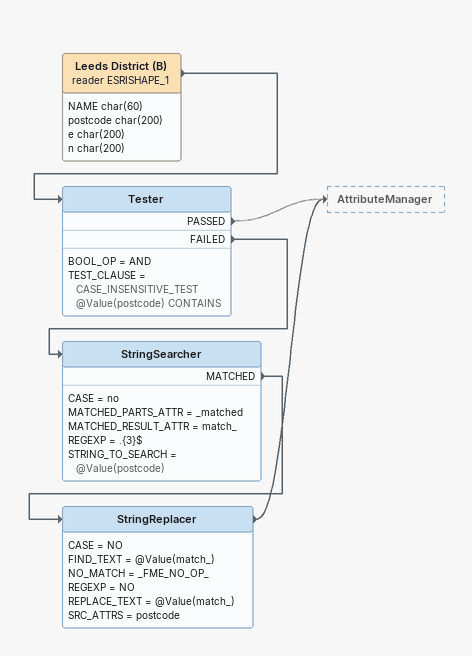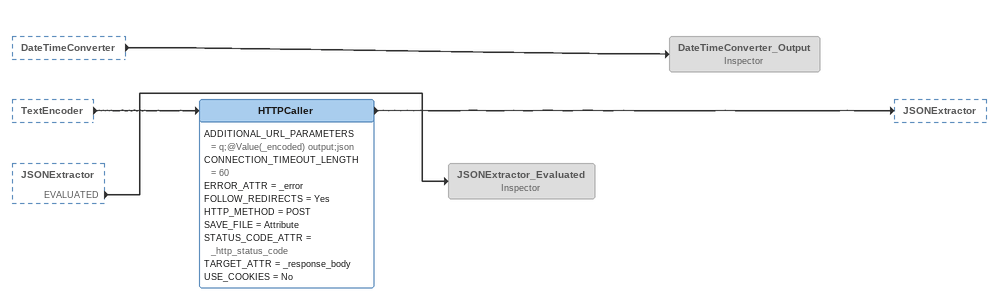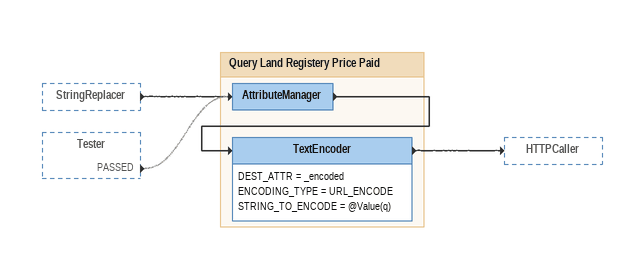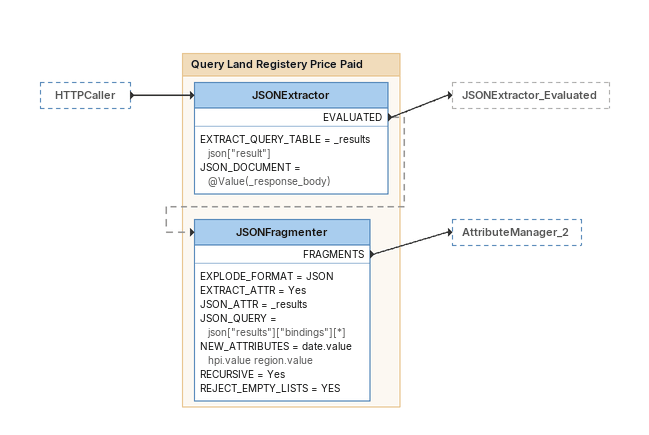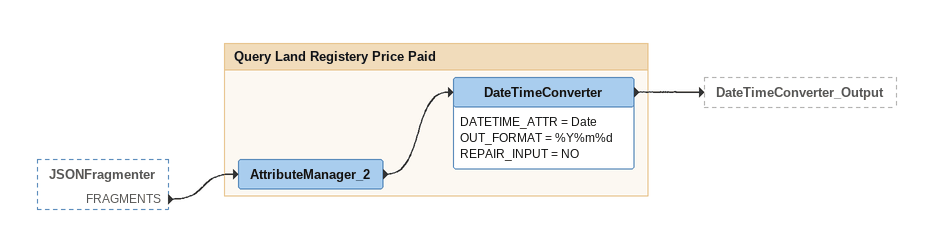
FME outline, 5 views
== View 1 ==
Leeds District (B) (reader ESRISHAPE_1)
    attributes: NAME char(60), postcode char(200), e char(200), n char(200)
    -> Tester
Tester
    BOOL_OP = AND
    TEST_CLAUSE = CASE_INSENSITIVE_TEST @Value(postcode) CONTAINS
    PASSED -> AttributeManager [off]
    FAILED -> StringSearcher
StringSearcher
    CASE = no
    MATCHED_PARTS_ATTR = _matched
    MATCHED_RESULT_ATTR = match_
    REGEXP = .{3}$
    STRING_TO_SEARCH = @Value(postcode)
    MATCHED -> StringReplacer
StringReplacer
    CASE = NO
    FIND_TEXT = @Value(match_)
    NO_MATCH = _FME_NO_OP_
    REGEXP = NO
    REPLACE_TEXT = @Value(match_)
    SRC_ATTRS = postcode
    -> AttributeManager

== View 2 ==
DateTimeConverter [outside]
    -> DateTimeConverter_Output
TextEncoder [outside]
    -> HTTPCaller
JSONExtractor [outside]
    EVALUATED -> JSONExtractor_Evaluated
HTTPCaller
    ADDITIONAL_URL_PARAMETERS = q;@Value(_encoded) output;json
    CONNECTION_TIMEOUT_LENGTH = 60
    ERROR_ATTR = _error
    FOLLOW_REDIRECTS = Yes
    HTTP_METHOD = POST
    SAVE_FILE = Attribute
    STATUS_CODE_ATTR = _http_status_code
    TARGET_ATTR = _response_body
    USE_COOKIES = No
    -> JSONExtractor
DateTimeConverter_Output: Inspector [off]
JSONExtractor_Evaluated: Inspector [off]

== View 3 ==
StringReplacer [outside]
    -> AttributeManager
Tester [outside]
    PASSED -> AttributeManager [off]

Bookmark: Query Land Registery Price Paid
AttributeManager
    -> TextEncoder
TextEncoder
    DEST_ATTR = _encoded
    ENCODING_TYPE = URL_ENCODE
    STRING_TO_ENCODE = @Value(q)
    -> HTTPCaller

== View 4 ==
HTTPCaller [outside]
    -> JSONExtractor

Bookmark: Query Land Registery Price Paid
JSONExtractor
    EXTRACT_QUERY_TABLE = _results json["result"]
    JSON_DOCUMENT = @Value(_response_body)
    EVALUATED -> JSONFragmenter [off]
    EVALUATED -> JSONExtractor_Evaluated
JSONFragmenter
    EXPLODE_FORMAT = JSON
    EXTRACT_ATTR = Yes
    JSON_ATTR = _results
    JSON_QUERY = json["results"]["bindings"][*]
    NEW_ATTRIBUTES = date.value hpi.value region.value
    RECURSIVE = Yes
    REJECT_EMPTY_LISTS = YES
    FRAGMENTS -> AttributeManager_2

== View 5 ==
JSONFragmenter [outside]
    FRAGMENTS -> AttributeManager_2

Bookmark: Query Land Registery Price Paid
AttributeManager_2
    -> DateTimeConverter
DateTimeConverter
    DATETIME_ATTR = Date
    OUT_FORMAT = %Y%m%d
    REPAIR_INPUT = NO
    -> DateTimeConverter_Output
